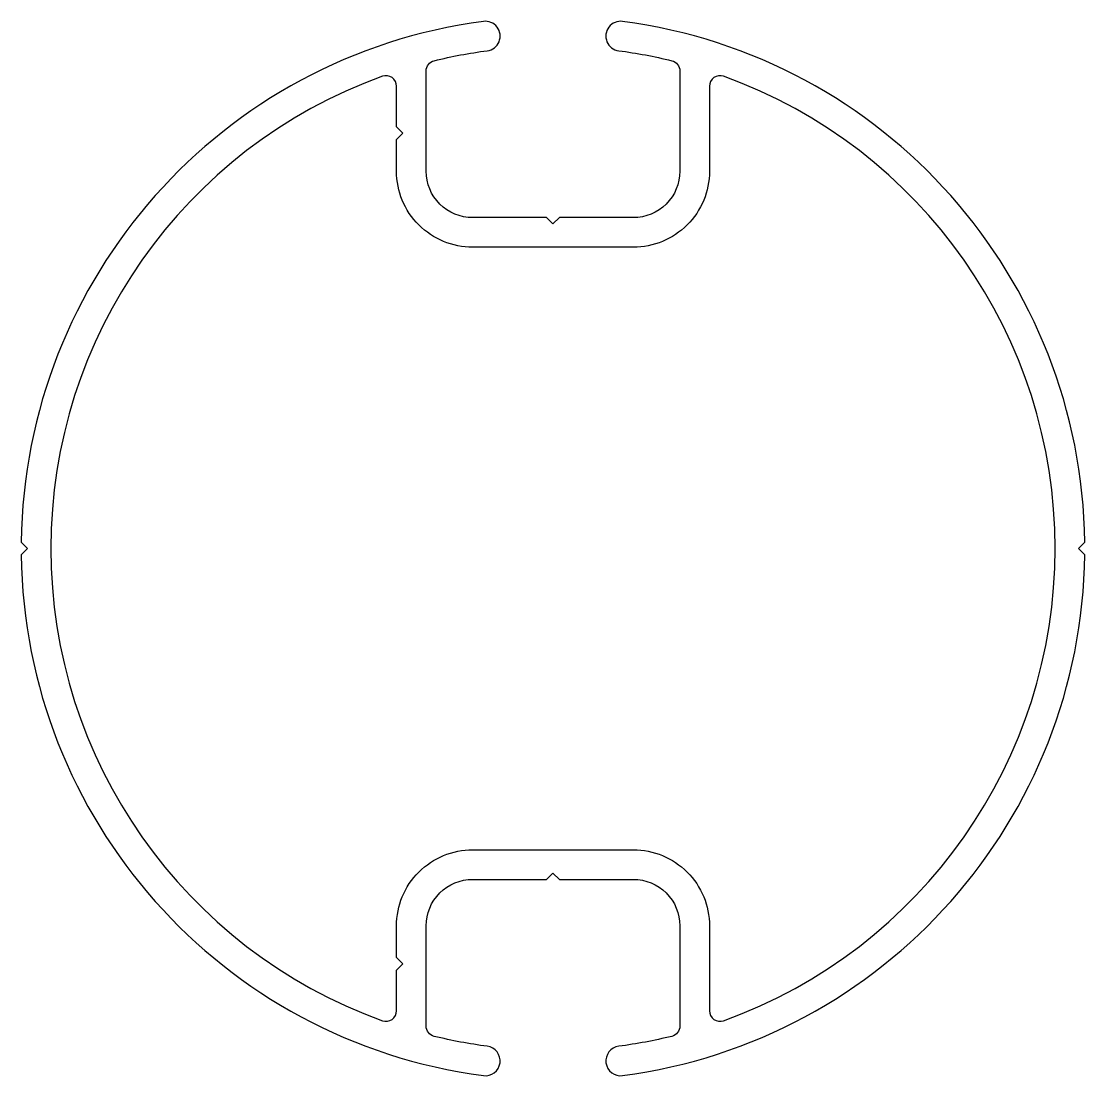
# Model space of a CAD drawing. Extents: x 375.3 to 425.6, y 195.8 to 245.6.
import ezdxf

# ---------------------------------------------------------------- set-up
doc = ezdxf.new("R2010")
doc.units = 0
doc.header["$LTSCALE"] = 15
doc.layers.get('0').update_dxf_attribs({"linetype": 'CONTINUOUS'})

msp = doc.modelspace()

# ---------------------------------------------------------------- linework, layer by layer
at = {"color": 0, "linetype": 'CONTINUOUS', "ltscale": 0.05}
for points in [[(394.462, 202.845, -0.414214), (396.662, 205.045), (400.162, 205.045), (400.462, 205.345), (400.762, 205.045), (404.262, 205.045, -0.414214), (406.462, 202.845), (406.462, 198.105, -0.345873), (406.08, 197.619, -0.026898), (403.57, 197.149, 1), (403.754, 195.762, 0.372871), (425.61, 220.395), (425.312, 220.695), (425.61, 220.995, 0.372871), (403.754, 245.629, 1), (403.57, 244.241, -0.026898), (406.08, 243.771, -0.345873), (406.462, 243.285), (406.462, 238.545, -0.414214), (404.262, 236.345), (400.762, 236.345), (400.462, 236.045), (400.162, 236.345), (396.662, 236.345, -0.414214), (394.462, 238.545), (394.462, 243.285, -0.345873), (394.844, 243.771, -0.026898), (397.354, 244.241, 1), (397.17, 245.629, 0.372891), (375.314, 220.993), (375.612, 220.695), (375.314, 220.397, 0.372891), (397.17, 195.762, 1), (397.354, 197.149, -0.026898), (394.844, 197.619, -0.345873), (394.462, 198.105)], [(392.392, 243.032, 0.315952), (376.712, 220.695, 0.315952), (392.392, 198.358, 0.519812), (393.062, 198.828), (393.062, 200.745), (393.362, 201.045), (393.062, 201.345), (393.062, 202.845, -0.414214), (396.662, 206.445), (404.262, 206.445, -0.414214), (407.862, 202.845), (407.862, 198.828, 0.519812), (408.532, 198.358, 0.315952), (424.212, 220.695, 0.315952), (408.532, 243.032, 0.519812), (407.862, 242.562), (407.862, 238.545, -0.414214), (404.262, 234.945), (396.662, 234.945, -0.414214), (393.062, 238.545), (393.062, 240.045), (393.362, 240.345), (393.062, 240.645), (393.062, 242.562, 0.519812)]]:
    msp.add_lwpolyline(points, format="xyb", close=True, dxfattribs=at)

doc.saveas('drawing.dxf')
